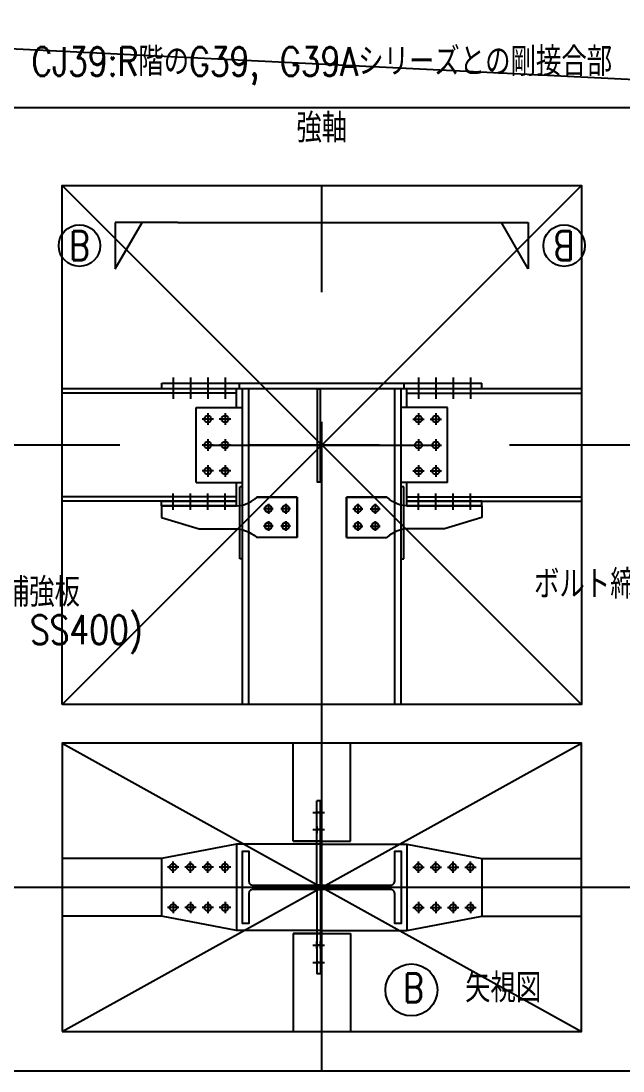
# Model space of a CAD drawing. Extents: x -668440 to 810000, y -1678500 to 210463.
# Drawn here: x -638430 to -617575, y -800753 to -764353 of the extents above; entities that cross this region are included whole.
import ezdxf
from ezdxf.enums import TextEntityAlignment as Align

# ---------------------------------------------------------------- set-up
doc = ezdxf.new("R2010")
doc.units = 0
doc.header["$MEASUREMENT"] = 0
doc.linetypes.add('CENTER', pattern=[2, 1.25, -0.25, 0.25, -0.25])
doc.layers.get('0').update_dxf_attribs({"color": 3, "linetype": 'CONTINUOUS'})
doc.layers.get('Defpoints').update_dxf_attribs({"color": 251, "linetype": 'CONTINUOUS'})
for name, color, linetype in [('Sプレート', 1, 'CONTINUOUS'), ('Sプレート文字', 1, 'CONTINUOUS'), ('Sボルト', 2, 'CONTINUOUS'), ('S大梁', 4, 'CONTINUOUS'), ('S柱', 4, 'CONTINUOUS'), ('S金物', 6, 'CONTINUOUS'), ('注記', 3, 'CONTINUOUS'), ('通り芯', 3, 'CENTER')]:
    doc.layers.add(name, color=color, linetype=linetype)
doc.styles.add('DRACAD', font='txt', dxfattribs={"width": 0.85, "bigfont": 'extfont2'})

# ---------------------------------------------------------------- blocks, each defined once
blk = doc.blocks.new('剛接合部C1Y')
at = {"layer": 'Defpoints'}
for p, q in [((-226827.69641, -381360), (-232913.84816, -381060)), ((-230770.77228, -381630), (-228970.77228, -383430)), ((-228970.77228, -381630), (-230770.77228, -383430)), ((-230270.77228, -382530), (-229470.77228, -382530)), ((-230770.77228, -383563.33333), (-228970.77228, -384563.33333)), ((-230770.77228, -384563.33333), (-228970.77228, -383563.33333))]:
    blk.add_line(p, q, dxfattribs=at)
at = {"layer": 'Defpoints', "transparency": 33554661}
for p, q in [((-230368.95375, -381758.23083), (-229372.59082, -381758.23083)), ((-229875.77228, -383803.33333, -12), (-229887.77228, -383803.33333, -12)), ((-229875.77228, -383863.33333, -12), (-229887.77228, -383863.33333, -12)), ((-229875.77228, -384263.33333, -12), (-229887.77228, -384263.33333, -12)), ((-229875.77228, -384323.33333, -12), (-229887.77228, -384323.33333, -12))]:
    blk.add_line(p, q, dxfattribs=at)
at = {"layer": 'Defpoints'}
for points in [[(-230770.77228, -383430), (-230770.77228, -381630), (-228970.77228, -381630), (-228970.77228, -383430)], [(-230770.77228, -384563.33333), (-228970.77228, -384563.33333), (-228970.77228, -383563.33333), (-230770.77228, -383563.33333)]]:
    blk.add_lwpolyline(points, close=True, dxfattribs=at)
at = {"layer": 'Sプレート'}
for p, q in [((-230424.99805, -382316), (-229316.54652, -382316)), ((-230424.99805, -382335, 11.975), (-230424.99805, -382316, 11.975)), ((-230155.77228, -382335), (-230155.77228, -382316)), ((-229886.43895, -382335), (-229875.77228, -382335)), ((-229585.77228, -382335), (-229585.77228, -382316)), ((-229585.77228, -382335), (-229585.77228, -382316)), ((-229316.54652, -382335, 11.975), (-229316.54652, -382316, 11.975)), ((-230305.77228, -382400), (-230145.77228, -382400)), ((-230305.77228, -382660), (-230305.77228, -382400)), ((-229435.77228, -382400), (-229595.77228, -382400)), ((-229435.77228, -382660), (-229435.77228, -382400)), ((-230305.77228, -382660), (-230145.77228, -382660)), ((-229435.77228, -382660), (-229595.77228, -382660)), ((-230154.77228, -382925), (-230154.77228, -382675)), ((-230145.77228, -382675), (-230154.77228, -382675)), ((-229586.77228, -382675), (-229595.77228, -382675)), ((-229586.77228, -382925), (-229586.77228, -382675)), ((-230145.77228, -382925), (-230154.77228, -382925)), ((-229595.77228, -382925), (-229586.77228, -382925)), ((-230165.77228, -383913.33333), (-230425.77228, -383963.33333, 1660)), ((-230165.77228, -383913.33333), (-230165.77228, -384213.33333)), ((-229870.77228, -383913.33333), (-230165.77228, -383913.33333)), ((-229870.77228, -383913.33333), (-229575.77228, -383913.33333)), ((-229575.77228, -383913.33333), (-229575.77228, -384213.33333)), ((-229575.77228, -383913.33333), (-229315.77228, -383963.33333, 1660)), ((-229875.77228, -384055.33386), (-229887.77228, -384055.33386)), ((-229887.77228, -384055.33449), (-229887.77228, -384055.33386)), ((-229875.77228, -384055.33449), (-229875.77228, -384055.33386)), ((-229865.77228, -384055.33449), (-229865.77228, -384055.33386)), ((-229865.77228, -384055.33386), (-229853.77228, -384055.33386)), ((-229853.77228, -384055.33449), (-229853.77228, -384055.33386)), ((-229887.77228, -384071.33222), (-229875.77228, -384071.33222)), ((-229887.77228, -384071.33283), (-229887.77228, -384071.33222)), ((-229875.77228, -384071.33283), (-229875.77228, -384071.33222)), ((-229865.77228, -384071.33283), (-229865.77228, -384071.33222)), ((-229853.77228, -384071.33222), (-229865.77228, -384071.33222)), ((-229853.77228, -384071.33283), (-229853.77228, -384071.33222)), ((-230165.77228, -384213.33333), (-230425.77228, -384163.33333, 1660)), ((-229575.77228, -384213.33333), (-229315.77228, -384163.33333, 1660)), ((-229870.77228, -384213.33333), (-230165.77228, -384213.33333)), ((-229870.77228, -384213.33333), (-229575.77228, -384213.33333))]:
    blk.add_line(p, q, dxfattribs=at)
at = {"layer": 'Sプレート', "ltscale": 0.5}
for p, q in [((-229887.77228, -384055.33333), (-229887.77228, -383763.33333)), ((-229875.77228, -383763.33333), (-229887.77228, -383763.33333)), ((-229875.77228, -384055.33333), (-229875.77228, -383763.33333)), ((-229887.77228, -384055.33445), (-229875.77228, -384055.33445)), ((-229875.77228, -384071.3328), (-229887.77228, -384071.3328)), ((-229887.77228, -384071.33333), (-229887.77228, -384363.33333)), ((-229875.77228, -384071.33333), (-229875.77228, -384363.33333)), ((-229875.77228, -384363.33333), (-229887.77228, -384363.33333))]:
    blk.add_line(p, q, dxfattribs=at)
at = {"layer": 'Sプレート', "transparency": 33554661}
blk.add_lwpolyline([(-229886.43895, -382335), (-229886.43895, -382657), (-229875.77228, -382657), (-229875.77228, -382335)], dxfattribs=at)
at = {"layer": 'Sプレート'}
for centre in [(-230265.77228, -382440), (-230205.77228, -382440), (-229535.77228, -382440), (-229475.77228, -382440), (-230265.77228, -382530), (-230205.77228, -382530), (-229535.77228, -382530), (-229475.77228, -382530), (-230265.77228, -382620), (-230205.77228, -382620), (-229535.77228, -382620), (-229475.77228, -382620), (-230385.77228, -383993.33333, 560), (-230325.77228, -383993.33333, 560), (-230265.77228, -383993.33333, 560), (-230205.77228, -383993.33333, 560), (-229535.77228, -383993.33333, 560), (-229475.77228, -383993.33333, 560), (-229415.77228, -383993.33333, 560), (-229355.77228, -383993.33333, 560), (-230385.77228, -384133.33333, 560), (-230325.77228, -384133.33333, 560), (-230265.77228, -384133.33333, 560), (-230205.77228, -384133.33333, 560), (-229535.77228, -384133.33333, 560), (-229475.77228, -384133.33333, 560), (-229415.77228, -384133.33333, 560), (-229355.77228, -384133.33333, 560)]:
    blk.add_circle(centre, 12, dxfattribs=at)
at = {"layer": 'Sプレート', "ltscale": 0.5, "extrusion": (-1, -2e-15, 0)}
for centre in [(383863.33333, -12, 229887.77228), (383863.33333, -12, 229875.77228)]:
    blk.add_circle(centre, 12, dxfattribs=at)
at = {"layer": 'Sプレート', "ltscale": 0.5, "extrusion": (-1, 2e-15, 0)}
for centre in [(384263.33333, -12, 229887.77228), (384263.33333, -12, 229875.77228)]:
    blk.add_circle(centre, 12, dxfattribs=at)
at = {"layer": 'Sボルト'}
for p, q in [((-230385.77228, -382296), (-230385.77228, -382370)), ((-230325.77228, -382296), (-230325.77228, -382370)), ((-230265.77228, -382296), (-230265.77228, -382370)), ((-230205.77228, -382296), (-230205.77228, -382370)), ((-229535.77228, -382296), (-229535.77228, -382370)), ((-229475.77228, -382296), (-229475.77228, -382370)), ((-229415.77228, -382296), (-229415.77228, -382370)), ((-229355.77228, -382296), (-229355.77228, -382370)), ((-230245.77228, -382440, -20), (-230285.77228, -382440, -20)), ((-230265.77228, -382420, -20), (-230265.77228, -382460, -20)), ((-230265.77228, -382440, 20), (-230265.77228, -382440, -60)), ((-230185.77228, -382440, -20), (-230225.77228, -382440, -20)), ((-230205.77228, -382420, -20), (-230205.77228, -382460, -20)), ((-230205.77228, -382440, 20), (-230205.77228, -382440, -60)), ((-229555.77228, -382440, -20), (-229515.77228, -382440, -20)), ((-229535.77228, -382420, -20), (-229535.77228, -382460, -20)), ((-229535.77228, -382440, 20), (-229535.77228, -382440, -60)), ((-229495.77228, -382440, -20), (-229455.77228, -382440, -20)), ((-229475.77228, -382420, -20), (-229475.77228, -382460, -20)), ((-229475.77228, -382440, 20), (-229475.77228, -382440, -60)), ((-230265.77228, -382510, -20), (-230265.77228, -382550, -20)), ((-230205.77228, -382510, -20), (-230205.77228, -382550, -20)), ((-229535.77228, -382510, -20), (-229535.77228, -382550, -20)), ((-229475.77228, -382510, -20), (-229475.77228, -382550, -20)), ((-230245.77228, -382530, -20), (-230285.77228, -382530, -20)), ((-230265.77228, -382530, 20), (-230265.77228, -382530, -60)), ((-230185.77228, -382530, -20), (-230225.77228, -382530, -20)), ((-230205.77228, -382530, 20), (-230205.77228, -382530, -60)), ((-229555.77228, -382530, -20), (-229515.77228, -382530, -20)), ((-229535.77228, -382530, 20), (-229535.77228, -382530, -60)), ((-229495.77228, -382530, -20), (-229455.77228, -382530, -20)), ((-229475.77228, -382530, 20), (-229475.77228, -382530, -60)), ((-230265.77228, -382600, -20), (-230265.77228, -382640, -20)), ((-230205.77228, -382600, -20), (-230205.77228, -382640, -20)), ((-229535.77228, -382600, -20), (-229535.77228, -382640, -20)), ((-229475.77228, -382600, -20), (-229475.77228, -382640, -20)), ((-230245.77228, -382620, -20), (-230285.77228, -382620, -20)), ((-230265.77228, -382620, 20), (-230265.77228, -382620, -60)), ((-230185.77228, -382620, -20), (-230225.77228, -382620, -20)), ((-230205.77228, -382620, 20), (-230205.77228, -382620, -60)), ((-229555.77228, -382620, -20), (-229515.77228, -382620, -20)), ((-229535.77228, -382620, 20), (-229535.77228, -382620, -60)), ((-229495.77228, -382620, -20), (-229455.77228, -382620, -20)), ((-229475.77228, -382620, 20), (-229475.77228, -382620, -60)), ((-230385.77228, -382754.46365), (-230385.77228, -382698.46365)), ((-230325.77228, -382754.46365), (-230325.77228, -382698.46365)), ((-230265.77228, -382754.46365), (-230265.77228, -382698.46365)), ((-230205.77228, -382754.46365), (-230205.77228, -382698.46365)), ((-229535.77228, -382754.46365), (-229535.77228, -382698.46365)), ((-229475.77228, -382754.46365), (-229475.77228, -382698.46365)), ((-229415.77228, -382754.46365), (-229415.77228, -382698.46365)), ((-229355.77228, -382754.46365), (-229355.77228, -382698.46365)), ((-229901.77228, -383803.33333, -52), (-229861.77228, -383803.33333, -52)), ((-229901.77228, -383863.33333, -52), (-229861.77228, -383863.33333, -52)), ((-230385.77228, -384013.33333, 540), (-230385.77228, -383973.33333, 540)), ((-230325.77228, -384013.33333, 540), (-230325.77228, -383973.33333, 540)), ((-230265.77228, -384013.33333, 540), (-230265.77228, -383973.33333, 540)), ((-230205.77228, -384013.33333, 540), (-230205.77228, -383973.33333, 540)), ((-229535.77228, -384013.33333, 540), (-229535.77228, -383973.33333, 540)), ((-229475.77228, -384013.33333, 540), (-229475.77228, -383973.33333, 540)), ((-229415.77228, -384013.33333, 540), (-229415.77228, -383973.33333, 540)), ((-229355.77228, -384013.33333, 540), (-229355.77228, -383973.33333, 540)), ((-230365.77228, -383993.33333, 540), (-230405.77228, -383993.33333, 540)), ((-230385.77228, -383993.33333, 580), (-230385.77228, -383993.33333, 500)), ((-230305.77228, -383993.33333, 540), (-230345.77228, -383993.33333, 540)), ((-230325.77228, -383993.33333, 580), (-230325.77228, -383993.33333, 500)), ((-230245.77228, -383993.33333, 540), (-230285.77228, -383993.33333, 540)), ((-230265.77228, -383993.33333, 580), (-230265.77228, -383993.33333, 500)), ((-230185.77228, -383993.33333, 540), (-230225.77228, -383993.33333, 540)), ((-230205.77228, -383993.33333, 580), (-230205.77228, -383993.33333, 500)), ((-229555.77228, -383993.33333, 540), (-229515.77228, -383993.33333, 540)), ((-229535.77228, -383993.33333, 580), (-229535.77228, -383993.33333, 500)), ((-229495.77228, -383993.33333, 540), (-229455.77228, -383993.33333, 540)), ((-229475.77228, -383993.33333, 580), (-229475.77228, -383993.33333, 500)), ((-229435.77228, -383993.33333, 540), (-229395.77228, -383993.33333, 540)), ((-229415.77228, -383993.33333, 580), (-229415.77228, -383993.33333, 500)), ((-229375.77228, -383993.33333, 540), (-229335.77228, -383993.33333, 540)), ((-229355.77228, -383993.33333, 580), (-229355.77228, -383993.33333, 500)), ((-230385.77228, -384113.33333, 540), (-230385.77228, -384153.33333, 540)), ((-230325.77228, -384113.33333, 540), (-230325.77228, -384153.33333, 540)), ((-230265.77228, -384113.33333, 540), (-230265.77228, -384153.33333, 540)), ((-230205.77228, -384113.33333, 540), (-230205.77228, -384153.33333, 540)), ((-229535.77228, -384113.33333, 540), (-229535.77228, -384153.33333, 540)), ((-229475.77228, -384113.33333, 540), (-229475.77228, -384153.33333, 540)), ((-229415.77228, -384113.33333, 540), (-229415.77228, -384153.33333, 540)), ((-229355.77228, -384113.33333, 540), (-229355.77228, -384153.33333, 540)), ((-230365.77228, -384133.33333, 540), (-230405.77228, -384133.33333, 540)), ((-230385.77228, -384133.33333, 580), (-230385.77228, -384133.33333, 500)), ((-230305.77228, -384133.33333, 540), (-230345.77228, -384133.33333, 540)), ((-230325.77228, -384133.33333, 580), (-230325.77228, -384133.33333, 500)), ((-230245.77228, -384133.33333, 540), (-230285.77228, -384133.33333, 540)), ((-230265.77228, -384133.33333, 580), (-230265.77228, -384133.33333, 500)), ((-230185.77228, -384133.33333, 540), (-230225.77228, -384133.33333, 540)), ((-230205.77228, -384133.33333, 580), (-230205.77228, -384133.33333, 500)), ((-229555.77228, -384133.33333, 540), (-229515.77228, -384133.33333, 540)), ((-229535.77228, -384133.33333, 580), (-229535.77228, -384133.33333, 500)), ((-229495.77228, -384133.33333, 540), (-229455.77228, -384133.33333, 540)), ((-229475.77228, -384133.33333, 580), (-229475.77228, -384133.33333, 500)), ((-229435.77228, -384133.33333, 540), (-229395.77228, -384133.33333, 540)), ((-229415.77228, -384133.33333, 580), (-229415.77228, -384133.33333, 500)), ((-229375.77228, -384133.33333, 540), (-229335.77228, -384133.33333, 540)), ((-229355.77228, -384133.33333, 580), (-229355.77228, -384133.33333, 500)), ((-229901.77228, -384263.33333, -52), (-229861.77228, -384263.33333, -52)), ((-229901.77228, -384323.33333, -52), (-229861.77228, -384323.33333, -52))]:
    blk.add_line(p, q, dxfattribs=at)
at = {"layer": 'S大梁'}
for p, q in [((-228970.77228, -382335), (-230770.77228, -382335)), ((-230165.77228, -382400), (-230165.77228, -382335)), ((-229575.77228, -382400), (-229575.77228, -382335)), ((-230165.77228, -382350), (-230770.77228, -382350)), ((-229575.77228, -382350), (-228970.77228, -382350)), ((-230165.77228, -382725), (-230165.77228, -382660)), ((-229575.77228, -382725), (-229575.77228, -382660)), ((-230165.77228, -382710), (-230770.77228, -382710)), ((-230165.77228, -382725), (-230770.77228, -382725)), ((-229575.77228, -382710), (-228970.77228, -382710)), ((-229575.77228, -382725), (-228970.77228, -382725)), ((-229970.27228, -383903.33333), (-229970.27228, -383563.33333)), ((-229771.27228, -383903.33333), (-229771.27228, -383563.33333)), ((-229970.27228, -383903.33333), (-229771.27228, -383903.33333)), ((-229870.77228, -383903.33333), (-229970.27228, -383903.33333)), ((-230425.77228, -383963.33333, 1660), (-230770.77228, -383963.33333)), ((-230425.77228, -383963.33333, 1660), (-230425.77228, -384163.33333, 1660)), ((-229315.77228, -383963.33333, 1660), (-228970.77228, -383963.33333)), ((-229315.77228, -383963.33333, 1660), (-229315.77228, -384163.33333, 1660)), ((-230425.77228, -384163.33333, 1660), (-230770.77228, -384163.33333)), ((-229315.77228, -384163.33333, 1660), (-228970.77228, -384163.33333)), ((-229970.27228, -384223.33333), (-229771.27228, -384223.33333)), ((-229970.27228, -384223.33333), (-229970.27228, -384563.33333)), ((-229870.77228, -384223.33333), (-229970.27228, -384223.33333)), ((-229870.77228, -384223.33333), (-229771.27228, -384223.33333)), ((-229771.27228, -384223.33333), (-229771.27228, -384563.33333))]:
    blk.add_line(p, q, dxfattribs=at)
at = {"layer": 'S柱'}
for p, q in [((-230145.77228, -383430), (-230145.77228, -382335)), ((-230123.77228, -383430), (-230123.77228, -382335)), ((-229617.77228, -383430), (-229617.77228, -382335)), ((-229595.77228, -383430), (-229595.77228, -382335))]:
    blk.add_line(p, q, dxfattribs=at)
blk.add_lwpolyline([(-230123.77228, -384084.10908), (-230123.77228, -384188.33333), (-230145.77228, -384188.33333), (-230145.77228, -383938.33333), (-230123.77228, -383938.33333), (-230123.77228, -384042.33333), (-230122.03061, -384048.83333), (-230117.27228, -384053.59166), (-230110.77228, -384055.33333), (-229630.77228, -384055.33333), (-229624.27228, -384053.59166), (-229619.51395, -384048.83333), (-229617.77228, -384042.33333), (-229617.77228, -383938.33333), (-229595.77228, -383938.33333), (-229595.77228, -384188.33333), (-229617.77228, -384188.33333), (-229617.77228, -384084.33333), (-229619.51395, -384077.83333), (-229624.27228, -384073.075), (-229630.77228, -384071.33333), (-230110.77228, -384071.33333), (-230117.27228, -384073.075), (-230122.03061, -384077.83333), (-230123.77228, -384084.33333)], dxfattribs=at)
at = {"layer": 'S金物'}
for p, q in [((-230425.77228, -382741), (-230425.77228, -382725)), ((-230425.77228, -382725), (-230165.77228, -382725)), ((-230163.77228, -382741), (-230425.77228, -382741)), ((-230425.77228, -382741), (-230425.77228, -382781)), ((-230425.77228, -382741), (-230165.77228, -382741)), ((-230165.77228, -382741), (-230165.77228, -382725)), ((-230163.77228, -382741), (-230154.22372, -382739.90111)), ((-230154.22372, -382739.90111), (-230144.48181, -382737.89068)), ((-230144.48181, -382737.89068), (-230134.73991, -382734.93002)), ((-230134.73991, -382734.93002), (-230124.998, -382730.93447)), ((-230124.998, -382730.93447), (-230115.2561, -382725.77286)), ((-230115.2561, -382725.77286), (-230105.51419, -382719.24015)), ((-230095.77228, -382711), (-230105.51419, -382719.24015)), ((-230095.77228, -382711), (-229955.77228, -382711)), ((-229955.77228, -382711), (-230095.77228, -382711)), ((-230055.77228, -382734), (-230055.77228, -382768)), ((-229995.77228, -382734), (-229995.77228, -382768)), ((-229955.77228, -382711), (-229955.77228, -382851)), ((-229955.77228, -382851), (-229955.77228, -382711)), ((-229645.77228, -382711), (-229785.77228, -382711)), ((-229785.77228, -382711), (-229785.77228, -382851)), ((-229785.77228, -382851), (-229785.77228, -382711)), ((-229785.77228, -382711), (-229645.77228, -382711)), ((-229745.77228, -382734), (-229745.77228, -382768)), ((-229685.77228, -382734), (-229685.77228, -382768)), ((-229645.77228, -382711), (-229636.03038, -382719.24015)), ((-229626.28847, -382725.77286), (-229636.03038, -382719.24015)), ((-229616.54657, -382730.93447), (-229626.28847, -382725.77286)), ((-229606.80466, -382734.93002), (-229616.54657, -382730.93447)), ((-229597.06276, -382737.89068), (-229606.80466, -382734.93002)), ((-229587.32085, -382739.90111), (-229597.06276, -382737.89068)), ((-229577.77228, -382741), (-229587.32085, -382739.90111)), ((-229577.77228, -382741), (-229315.77228, -382741)), ((-229575.77228, -382741), (-229575.77228, -382725)), ((-229315.77228, -382725), (-229575.77228, -382725)), ((-229315.77228, -382741), (-229575.77228, -382741)), ((-229315.77228, -382741), (-229315.77228, -382725)), ((-229315.77228, -382741), (-229315.77228, -382781)), ((-230425.77228, -382781), (-230295.77228, -382821)), ((-230038.77228, -382751), (-230072.77228, -382751)), ((-229978.77228, -382751), (-230012.77228, -382751)), ((-229762.77228, -382751), (-229728.77228, -382751)), ((-229702.77228, -382751), (-229668.77228, -382751)), ((-229315.77228, -382781), (-229445.77228, -382821)), ((-230038.77228, -382811), (-230072.77228, -382811)), ((-230055.77228, -382794), (-230055.77228, -382828)), ((-229978.77228, -382811), (-230012.77228, -382811)), ((-229995.77228, -382794), (-229995.77228, -382828)), ((-229762.77228, -382811), (-229728.77228, -382811)), ((-229745.77228, -382794), (-229745.77228, -382828)), ((-229702.77228, -382811), (-229668.77228, -382811)), ((-229685.77228, -382794), (-229685.77228, -382828)), ((-230295.77228, -382821), (-230163.77228, -382821)), ((-230163.77228, -382821), (-230154.22372, -382822.09889)), ((-230154.22372, -382822.09889), (-230144.48181, -382824.10932)), ((-230144.48181, -382824.10932), (-230134.73991, -382827.06998)), ((-230134.73991, -382827.06998), (-230124.998, -382831.06553)), ((-230124.998, -382831.06553), (-230115.2561, -382836.22714)), ((-230115.2561, -382836.22714), (-230105.51419, -382842.75985)), ((-230105.51419, -382842.75985), (-230095.77228, -382851)), ((-229955.77228, -382851), (-230095.77228, -382851)), ((-229955.77228, -382851), (-230095.77228, -382851)), ((-229785.77228, -382851), (-229645.77228, -382851)), ((-229785.77228, -382851), (-229645.77228, -382851)), ((-229636.03038, -382842.75985), (-229645.77228, -382851)), ((-229626.28847, -382836.22714), (-229636.03038, -382842.75985)), ((-229616.54657, -382831.06553), (-229626.28847, -382836.22714)), ((-229606.80466, -382827.06998), (-229616.54657, -382831.06553)), ((-229597.06276, -382824.10932), (-229606.80466, -382827.06998)), ((-229587.32085, -382822.09889), (-229597.06276, -382824.10932)), ((-229577.77228, -382821), (-229587.32085, -382822.09889)), ((-229445.77228, -382821), (-229577.77228, -382821))]:
    blk.add_line(p, q, dxfattribs=at)
for centre in [(-230055.77228, -382751), (-229995.77228, -382751), (-229745.77228, -382751), (-229685.77228, -382751), (-230055.77228, -382811), (-229995.77228, -382811), (-229745.77228, -382811), (-229685.77228, -382811)]:
    blk.add_circle(centre, 12, dxfattribs=at)
at = {"layer": 'S金物', "extrusion": (-8.85403e-29, 6.12323e-17, -1)}
for centre in [(230055.77228, -382751), (230055.77228, -382751), (229995.77228, -382751), (229995.77228, -382751), (230055.77228, -382811), (230055.77228, -382811), (229995.77228, -382811), (229995.77228, -382811)]:
    blk.add_circle(centre, 12, dxfattribs=at)
at = {"layer": 'S金物', "extrusion": (8.85403e-29, 6.12323e-17, -1)}
for centre in [(229745.77228, -382751), (229745.77228, -382751), (229685.77228, -382751), (229685.77228, -382751), (229745.77228, -382811), (229745.77228, -382811), (229685.77228, -382811), (229685.77228, -382811)]:
    blk.add_circle(centre, 12, dxfattribs=at)
at = {"layer": '注記'}
for p, q in [((-232913.84816, -381360), (-226827.69641, -381360)), ((-230368.95375, -381758.23083), (-230586.0889, -381758.23083)), ((-230586.0889, -381758.23083), (-230586.0889, -381919.3006)), ((-230586.0889, -381919.3006), (-230493.09522, -381758.23083)), ((-229372.59082, -381758.23083), (-229155.45567, -381758.23083)), ((-229155.45567, -381919.3006), (-229248.44935, -381758.23083)), ((-229155.45567, -381758.23083), (-229155.45567, -381919.3006)), ((-232913.84816, -384700), (-226827.69641, -384700)), ((-232913.84816, -384700), (-226827.69641, -384700))]:
    blk.add_line(p, q, dxfattribs=at)
at = {"layer": '注記', "ltscale": 10}
for centre, radius in [((-230710.32968, -381838.76571), 72), ((-229031.21489, -381838.76571), 72), ((-229560.4807, -384419.02368), 90)]:
    blk.add_circle(centre, radius, dxfattribs=at)
at = {"layer": '通り芯', "linetype": 'CENTER', "ltscale": 1800}
for p, q in [((-229870.77228, -384700), (-229870.77228, -381630)), ((-226970.77228, -382530), (-232770.77228, -382530)), ((-228770.77228, -384063.33333), (-232770.77228, -384063.33333))]:
    blk.add_line(p, q, dxfattribs=at)
at = {"layer": 'Sプレート文字', "style": 'DRACAD', "width": 0.8}
for s, p in [('柱ウェブ補強板', (-231324.58893, -383040.37744)), ('(PL-9, SS400)', (-231323.66675, -383170.30073))]:
    blk.add_text(s, height=100, dxfattribs=at).set_placement(p, align=Align.MIDDLE_LEFT)
at = {"layer": '注記', "style": 'DRACAD', "width": 0.8}
blk.add_text('CJ39:R階のG39, G39Aシリーズとの剛接合部', height=100, dxfattribs=at).set_placement((-229870.77228, -381210), align=Align.MIDDLE)
blk.add_text('強軸', height=100, dxfattribs=at).set_placement((-229870.77228, -381510.92727), align=Align.BOTTOM_CENTER)
at = {"layer": '注記', "ltscale": 10, "style": 'DRACAD', "width": 0.8}
blk.add_text('B', height=100, dxfattribs=at).set_placement((-230710.32968, -381838.76571), align=Align.MIDDLE)
blk.add_text('B', height=100, rotation=180, dxfattribs=at).set_placement((-229031.21489, -381838.76571), align=Align.MIDDLE)
at = {"layer": '注記', "color": 3, "style": 'DRACAD', "width": 0.8}
blk.add_text('ボルト締結用切欠', height=100, dxfattribs=at).set_placement((-229135.49147, -383012.32853), align=Align.MIDDLE_LEFT)
at = {"layer": '注記', "ltscale": 10, "style": 'DRACAD', "width": 0.8}
blk.add_text('B  矢視図', height=100, dxfattribs=at).set_placement((-229588.92972, -384461.89396))

msp = doc.modelspace()

# ---------------------------------------------------------------- block references
at = {"xscale": 10, "yscale": 10, "zscale": 10}
msp.add_blockref('剛接合部C1Y', (1670698.7, 3046247.4, 5600), dxfattribs=at)

doc.saveas('drawing.dxf')
